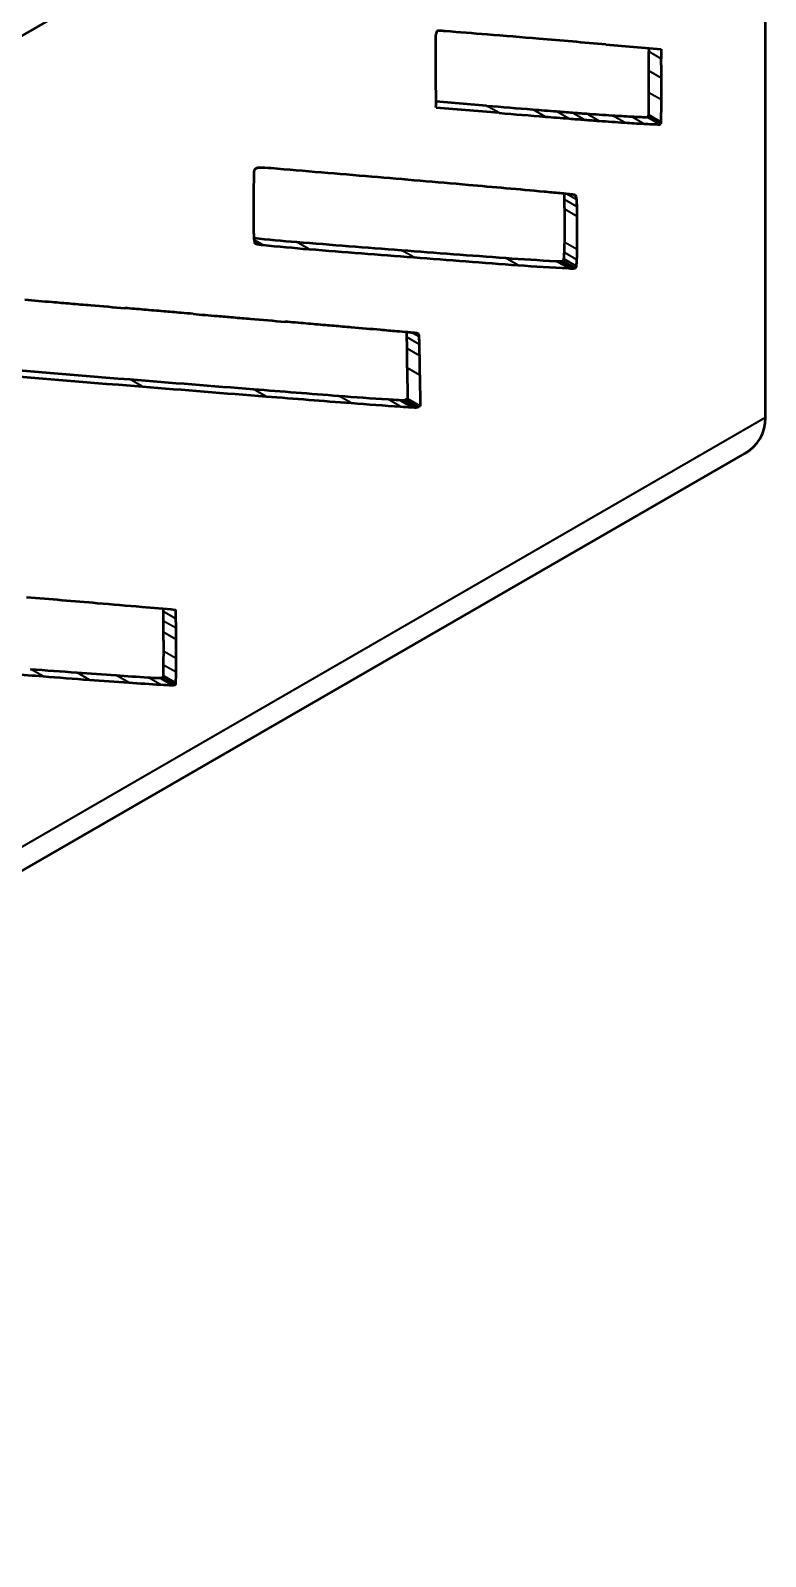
# Model space of a CAD drawing. Header units: inches. Extents: x -20.7 to 49, y -43 to 17.2.
# Drawn here: x -7.43 to -4.98, y -9.03 to -3.95 of the extents above; entities that cross this region are included whole.
import ezdxf

# ---------------------------------------------------------------- set-up
doc = ezdxf.new("R2010")
doc.units = ezdxf.units.IN
doc.header["$MEASUREMENT"] = 0
doc.layers.add('Visible (ANSI)', color=7, linetype='Continuous', lineweight=50)
doc.layers.add('Visible Narrow (ANSI)', color=7, linetype='Continuous', lineweight=35)

msp = doc.modelspace()

# ---------------------------------------------------------------- linework, layer by layer
at = {"layer": 'Visible (ANSI)'}
for p, q in [((-11.38175131753749, -6.22962722090262), (-4.980653739636701, -2.53395181119254)), ((-11.38175131753745, -6.229627220902652), (-4.980653739636677, -2.533951811192575)), ((-4.980653739636701, -5.23417672449683), (-4.980653739636701, -2.53395181119254)), ((-5.511606592203965, -3.991626799611117), (-5.328220311082604, -4.00723719347364)), ((-5.36957191063864, -4.003717220485651), (-5.369348391437435, -4.015033572806508)), ((-5.328220311082604, -4.00723719347364), (-5.327590116957913, -4.039142723818153)), ((-5.908957445637895, -4.195529873402482), (-6.077982403350241, -4.181877373145719)), ((-6.076858879863489, -4.202704370741053), (-6.077593626464309, -4.196121269862804)), ((-5.867199171158375, -4.219639024414128), (-6.076858879863489, -4.202704370741053)), ((-6.172665151612328, -5.068863064433092), (-6.171971903087087, -5.171793959813995)), ((-6.130906877132809, -5.092972215444736), (-6.130213628607567, -5.19590311082564)), ((-6.171971903087087, -5.171793959813995), (-6.177433451962819, -5.174110605113686)), ((-6.130213628607567, -5.19590311082564), (-6.171971903087087, -5.171793959813995)), ((-6.130213628607567, -5.19590311082564), (-6.135675177483299, -5.19821975612533)), ((-11.41040966640984, -9.026288738253491), (-5.049841114159563, -5.354012772412724))]:
    msp.add_line(p, q, dxfattribs=at)
for centre, major_axis, ratio, start_param, end_param in [((-5.470724023571939, -3.634183054968549), (0.4298734527863463, 0.7445626610509097), 0.5773502691896258, 2.319118973077192, 2.341886705974517), ((-6.06920863661901, -3.954084764770693), (0.006389898837387886, 0.01106762944157958), 0.5773502691896258, 1.855505407714952, 2.319118973077138), ((-6.072615021894255, -3.957642841702198), (-0.004376268899461148, -0.01441859724181895), 0.3691540994302723, 4.134517320260704, 4.545364322854162), ((-6.073499658546168, -3.949127145565205), (0.001196513904952602, 0.002072422875340547), 0.5773502691896258, 0.8100156430551415, 1.559799874962278), ((-6.074477774376042, -3.958373895427079), (0.006546366869820745, 0.01133864002351517), 0.5773502691896257, 0.5422188409449822, 0.6840725583350293), ((-6.07498807814182, -3.96104366664939), (0.008044933371118774, 0.01393423334228408), 0.5773502691896256, 0.4244280905810278, 0.5422188409449644), ((-6.075591139412988, -3.963236441087337), (0.009252324370716167, 0.01602549589818813), 0.5773502691896256, 0.318357070942886, 0.424428090581066), ((-6.304016279313852, -4.618197802992296), (0.3679915021496757, 0.63737997847683), 0.5773502691896257, 0.2678237457261021, 0.3183570709429011), ((-119.8719216548234, -300.5162021096698), (162.6739419647521, 281.7595325504615), 0.5773502691896258, 0.2671279959558532, 0.2678243220235847), ((-61.44502304444585, -148.4782195601248), (79.27492460555591, 137.3081971830149), 0.5773502691896257, 0.26535573348625, 0.2671279959558532), ((-4.543349935860133, -3.114084020981501), (1.085693069826351, 1.880475558364404), 0.577350269189626, 2.341887686654998, 2.3576797290523), ((38.13856090641693, 21.6015284850802), (31.26639494872224, 54.15498462069434), 0.5773502691896257, 2.3576797290523, 2.359067743244594), ((-160.0750112621184, -404.3123962872959), (219.6241967520549, 380.4002673460627), 0.5773502691896257, 0.2645273504228243, 0.2653557334862491), ((-8.504504927165677, -5.906749636654581), (-2.217453992061973, -3.840742977697239), 0.5773502691896257, 2.360756246458781, 2.378740069862202), ((-8.462746652686153, -5.930858787666227), (-2.217453992061973, -3.840742977697239), 0.5773502691896257, 2.360756246458781, 2.378740069862202), ((8.46160122243913, 4.36906691246322), (10.28152889008381, 17.80813041710995), 0.577350269189626, 2.359067743244593, 2.361739686377589), ((-10.18121677379433, -6.883631750558668), (-3.403080645102662, -5.894308579571271), 0.5773502691896256, 2.347713434184868, 2.360756246458775), ((-10.13945849931481, -6.907740901570315), (-3.403080645102663, -5.894308579571267), 0.5773502691896257, 2.347713434184868, 2.360756246458775), ((2.193768672467493, 0.7101980733541761), (5.849433847689806, 10.13151661971045), 0.5773502691896257, 2.361739641481027, 2.365814235422025), ((14.72765378967943, 8.085869770329452), (14.71263910379722, 25.48303844119787), 0.5773502691896258, 2.365814235422029, 2.3672147948716), ((-41.16284736045939, -24.46747165006121), (-25.31118962706631, -43.84026643408317), 0.5773502691896256, 2.345933626454887, 2.347713434184865), ((-6.035768084930079, -4.166125829072358), (0.02979110987931708, 0.05159971592483717), 0.5773502691896258, 2.367214794871629, 2.476683386373132), ((640.1146274466563, 1677.606317585387), (-922.5247237230024, -1597.859692726681), 0.5773502691896257, 0.267366309333668, 0.2675023093331959), ((45.72272167736325, 129.837070901574), (-73.52765594622231, -127.3536358603009), 0.577350269189626, 0.2675020587913624, 0.2683660587832115), ((12.0142330977574, 41.92430779787028), (-25.30715723878059, -43.83328213270249), 0.5773502691896255, 0.2683658180706754, 0.2700498179709525), ((-41.12108908597988, -24.49158080107286), (-25.31118962706632, -43.84026643408315), 0.5773502691896257, 2.345933626454888, 2.347713434184863), ((640.156385721136, 1677.582208434375), (-922.5247237230028, -1597.859692726681), 0.5773502691896257, 0.267366309333668, 0.2675023093331959), ((45.76447995184277, 129.8129617505623), (-73.52765594622234, -127.3536358603009), 0.5773502691896258, 0.2675020587913632, 0.2683660587832124), ((12.05599137223692, 41.90019864685863), (-25.30715723878059, -43.83328213270246), 0.5773502691896258, 0.2683658180706754, 0.2700498179709525), ((6.459260526356778, 27.39235356446926), (-17.33702988123273, -30.02861660663489), 0.5773502691896258, 0.270048312815427, 0.2722843125826353), ((6.501018800836301, 27.36824441345761), (-17.33702988123273, -30.02861660663489), 0.5773502691896257, 0.2700483128154261, 0.2722843125826344), ((3.815767120701794, 20.44870386815825), (-13.52917927159317, -23.43322588310707), 0.5773502691896256, 0.2722832024024084, 0.2774150404369919), ((3.857525395181316, 20.42459471714661), (-13.52917927159317, -23.43322588310707), 0.5773502691896256, 0.2722832024024084, 0.2774150404369919), ((-2.568053412881058, 3.52208612760437), (-4.248969641325447, -7.35943129859338), 0.5773502691896258, 0.2774150404369928, 0.2895791894230708), ((-2.526295138401537, 3.497976976592724), (-4.248969641325447, -7.35943129859338), 0.5773502691896258, 0.2774150404369928, 0.2895791894230708), ((9.303466462661905, 35.71980777155694), (-21.89351832351009, -37.92068609275966), 0.5773502691896257, 0.2895791894230699, 0.2915192514590652), ((9.345224737141427, 35.6956986205453), (-21.89351832351009, -37.92068609275966), 0.5773502691896257, 0.2895791894230699, 0.2915192514590652), ((-5.37274592728328, -4.230530409603622), (-0.001813922543183121, -0.003141806005787716), 0.5773502691896258, 0.2915192514596328, 1.570795549658138), ((-5.374862911559759, -4.229308164362328), (-0.003930908462546173, -0.006808533177031493), 0.5773502691896257, 1.570795549658206, 2.345933626454833), ((-5.330987652803758, -4.254639560615268), (-0.001813922543183121, -0.003141806005787716), 0.5773502691896258, 0.2915192514596328, 1.570795549658138), ((-5.333104637080236, -4.253417315373975), (-0.003930908462546173, -0.006808533177031493), 0.5773502691896257, 1.570795549658161, 2.345933626454833), ((-1.884858296610943, -1.828105607579214), (3.394739867867653, 5.879861929625616), 0.5773502691896257, 2.322940271994479, 2.329063307721071), ((-6.677062147828887, -4.410803706934664), (0.004265534391140498, 0.007388122286886693), 0.577350269189626, 1.663473472250764, 2.322940271994415), ((-6.679065535083771, -4.410040496768373), (0.002424614029213153, 0.004199554687341471), 0.5773502691896258, 0.9368474202740522, 1.663473472250536), ((-6.677281415239366, -4.422509009141363), (0.01078648336959875, 0.01868273723114178), 0.5773502691896256, 0.6967411203385012, 0.9368474202743196), ((-6.677840550980132, -4.430095117013796), (0.01525185998445131, 0.02641699640299634), 0.5773502691896257, 0.4902645890702102, 0.6967411203384941), ((-6.679456445609042, -4.43716555397523), (0.01918014160260521, 0.03322097975207775), 0.5773502691896257, 0.3163884500437382, 0.4902645890702244), ((-7.083861933907886, -5.592196727546536), (0.6518258649361495, 1.128995515756939), 0.5773502691896258, 0.265475082851613, 0.3163884500437346), ((-510.8881207943708, -1312.680321149105), (717.7086104906015, 1243.107778399383), 0.5773502691896257, 0.2650949907010425, 0.2654750828515153), ((-4.734843226262067, -3.384237817504941), (1.378754258774262, 2.388072427348661), 0.577350269189626, 2.329063307721075, 2.347465348601236), ((-117.0954749465035, -291.7100967410885), (157.6014977492329, 272.9738014506235), 0.577350269189626, 0.2634314109052411, 0.2650949907010425), ((-48.82401009560109, -115.2345176075835), (60.777233489126, 105.2692563466429), 0.5773502691896257, 0.2600433526081289, 0.2634313517978324), ((-1.59394509665135, -1.602499063465614), (3.599789243814404, 6.235017866825638), 0.5773502691896256, 2.347465348601236, 2.356452956753451), ((-28.43125847136083, -62.8401339850247), (32.02492421282697, 55.46879584515899), 0.5773502691896258, 0.2586710713426559, 0.2600431660027898), ((-5.66809577387394, -4.48921310722907), (0.07624777204828048, -0.007057237528346444), 0.03191685188846342, 0.8624303209399091, 1.515127425139935), ((-6.409328411533552, -4.97347266770975), (-0.5375702357573833, -0.9310989609684395), 0.5773502691896257, 2.386810234523391, 2.409399722777668), ((-6.903818055077492, -5.276453461187704), (-0.8873911582632562, -1.537006572299143), 0.5773502691896258, 2.364150863265548, 2.386810506804778), ((-5.632150790772434, -4.526407868146762), (0.01892942969248237, 0.03278673398568237), 0.5773502691896257, 0.03596573192698482, 0.242397133576433), ((-5.619419193778779, -4.503258675009652), (0.005714089452378564, 0.009897093250513096), 0.5773502691896257, 6.103799605207541, 6.319151039106627), ((-5.632634414696211, -4.529448710244892), (-0.01715210444985009, -0.03733341809762541), 0.4412534076851836, 2.769500097387912, 2.959081660325207), ((-5.624812091629847, -4.512211983886885), (-0.01079331167008849, -0.01869456419451678), 0.5773502691896258, 2.602867800068953, 2.741449034775171), ((-5.659087623607852, -4.541966758185375), (-0.03578630838981124, -0.06198370434647293), 0.577350269189626, 2.413061769890465, 2.602867800068896), ((-6.367570137054029, -4.997581818721397), (-0.5375702357573833, -0.931098960968439), 0.5773502691896258, 2.38681023452339, 2.413061769890424), ((-1.103038490483804, -1.318927490442882), (3.946912645560358, 6.836253235145687), 0.577350269189626, 2.356452956753452, 2.363649357713538), ((-5.669722192695882, -4.644022998551257), (-0.002798913774227199, -0.4002566221702818), 0.05199400112286027, 1.555010559654576, 1.833046969763364), ((-6.862059780597972, -5.30056261219935), (-0.8873911582632562, -1.537006572299143), 0.5773502691896258, 2.364150863265548, 2.386810506804778), ((-5.627963918216361, -4.668132149562904), (-0.002798913774227199, -0.4002566221702818), 0.05199400112286027, 1.555010559654574, 1.833046969763362), ((-5.678078258854569, -3.999711534493524), (0.7117811039311637, 1.232841035876069), 0.5773502691896258, 2.363649106568676, 2.389224758034777), ((-6.18324905475395, -4.310646537819034), (0.3543764571846489, 0.6137980288499841), 0.5773502691896258, 2.389224326466362, 2.424035361135807), ((-1.574444136658833, 8.294785383380798), (-7.099889679964909, -12.29736965383315), 0.5773502691896258, 0.2515807581527154, 0.2679566645285503), ((-6.629287894080355, -4.603161733915664), (0.03825218557742937, 0.0662547289206519), 0.5773502691896258, 2.424035361135854, 2.602868619580583), ((-6.668152266328095, -4.636900144327535), (-0.00991309723502969, -0.01716998807144197), 0.5773502691896256, 5.74446127316993, 6.100724760132428), ((-6.664259771604307, -4.631558422617876), (-0.01325472459797807, -0.02295785644403097), 0.5773502691896256, 6.100724760132422, 6.387276641935202), ((-6.635014635945885, -4.573025573659297), (-0.04608919588233688, -0.07982882894820177), 0.5773502691896257, 0.1040913347556174, 0.2331738361025497), ((-6.117879128186282, -3.305346777525052), (-0.7431582250666684, -1.287187803878176), 0.5773502691896256, 0.2331738361025604, 0.2501606629273656), ((-1.532685862179311, 8.270676232369153), (-7.099889679964909, -12.29736965383315), 0.5773502691896257, 0.2501606629273647, 0.2679566645285494), ((89.36597690405665, 245.2943085705097), (-137.0979220676843, -237.4605666333476), 0.5773502691896258, 0.2679566980675521, 0.2700206978843811), ((89.40773517853619, 245.270199419498), (-137.0979220676843, -237.4605666333476), 0.5773502691896256, 0.2679566980675521, 0.2700206978843811), ((-6.201957476989127, -4.963972302834974), (-0.3910457308372922, -0.677311073893), 0.5773502691896258, 2.294855193872451, 2.34712936500293), ((-6.160199202509605, -4.988081453846619), (-0.3910457308372922, -0.677311073893), 0.5773502691896258, 2.294855193872451, 2.34712936500293), ((84.2485847189324, 231.9082910462976), (-129.7562707942859, -224.7444536163687), 0.577350269189626, 0.2700216907776936, 0.2721976722796056), ((84.29034299341194, 231.884181895286), (-129.7562707942859, -224.7444536163687), 0.577350269189626, 0.2700216907776936, 0.2721976722796056), ((0.06060237079984478, 10.80871487542493), (-8.506211889405238, -14.73319117239633), 0.5773502691896257, 0.2721976722796056, 0.2881018642208986), ((-5.437243102469722, -4.061119216600233), (-0.357055388654169, -0.6184380742652724), 0.5773502691896257, 0.2881018642209021, 0.3065894342246569), ((-5.537332492967875, -4.341548503521147), (-0.2034402878094917, -0.352368914792475), 0.5773502691896256, 0.3065894342246551, 0.3347606574253863), ((-5.41640090320271, -3.983122222063392), (-0.3997750632179761, -0.6924307210925943), 0.5773502691896256, 0.3347606574253872, 0.346941114033652), ((-5.655521570347259, -4.710034534126081), (-0.001502434460834146, -0.002602292821207093), 0.5773502691896257, 0.3469411140335659, 0.9756337837622198), ((-5.655940180272074, -4.707766047286426), (-0.003067834502263476, -0.005313645227132384), 0.5773502691896257, 0.9756337837623654, 2.231207780254394), ((-5.929872134876166, -4.826179107381537), (-0.1982898407946692, -0.3434480788810632), 0.577350269189626, 2.231207780254465, 2.294854399629335), ((-5.888113860396643, -4.850288258393184), (-0.1982898407946692, -0.3434480788810632), 0.577350269189626, 2.231207780254465, 2.294854399629335), ((0.1023606452793673, 10.78460572441328), (-8.506211889405241, -14.73319117239633), 0.5773502691896257, 0.2721976722796065, 0.2881018642208995), ((-5.395484827990201, -4.085228367611879), (-0.357055388654169, -0.6184380742652724), 0.5773502691896257, 0.2881018642209021, 0.3065894342246569), ((-5.495574218488352, -4.365657654532792), (-0.2034402878094917, -0.352368914792475), 0.5773502691896256, 0.3065894342246551, 0.3347606574253863), ((-5.374642628723188, -4.007231373075038), (-0.3997750632179761, -0.6924307210925943), 0.5773502691896256, 0.3347606574253872, 0.346941114033652), ((-5.613763295867738, -4.734143685137727), (-0.001502434460834146, -0.002602292821207093), 0.5773502691896257, 0.3469411140335659, 0.9756337837622198), ((-5.614181905792551, -4.731875198298072), (-0.003067834502263476, -0.005313645227132384), 0.5773502691896257, 0.9756337837623654, 2.231207780254394), ((2561.202785396607, 6649.697346679759), (-3650.786665342318, -6323.347991967851), 0.5773502691896258, 0.2646703355761817, 0.2646903998519411), ((679.796128154083, 1775.404443785075), (-976.6744023174997, -1691.649687265875), 0.5773502691896257, 0.2646903998519418, 0.264742159590615), ((875.0797461498765, 2281.39064064292), (-1254.265343959935, -2172.451301911462), 0.5773502691896257, 0.26474312976202, 0.2647871297620152), ((5455.837601529869, 14151.14024593533), (-7766.157275320524, -13451.37898042582), 0.5773502691896257, 0.2647867220619082, 0.264798722061887), ((-330.1979693174258, -842.0721334452006), (459.2994756755236, 795.5300277597523), 0.5773502691896258, 0.2646849627164194, 0.2647969627167495), ((-367.1611607032488, -937.8338450580572), (511.8358525776704, 886.5257017998589), 0.5773502691896257, 0.2645806667052719, 0.2646846667052483), ((-329.7383070852666, -840.9007964296873), (458.6565216611004, 794.4163987398414), 0.5773502691896257, 0.2644776138316862, 0.264581877264054), ((-75.3316882129138, -182.0440947277621), (97.19317182624579, 168.3435117518296), 0.5773502691896258, 0.2641508569751378, 0.2644776138316862), ((1436.198071841808, 3730.182285810443), (-2049.18100657006, -3549.285617284477), 0.5773502691896257, 0.2641509907538397, 0.2641830213707548), ((270.6321267523244, 713.2250246594626), (-393.9835374973977, -682.3995042912105), 0.5773502691896257, 0.2641830213707559, 0.2642908621265049), ((393.3675963539092, 1030.975375767703), (-568.310281392808, -984.3422818361084), 0.5773502691896258, 0.2642906138282646, 0.2643746655229606), ((5524.922284935618, 14318.10114661444), (-7857.964242743424, -13610.3933124911), 0.5773502691896258, 0.264374665522961, 0.2643866617843487), ((-401.1395165640156, -1026.571416592876), (560.5062449186964, 970.8252941588269), 0.5773502691896257, 0.2642864298400696, 0.2643864298400915), ((-345.6956337929512, -883.0309479130135), (481.7559504071191, 834.4257829537626), 0.5773502691896258, 0.2641728393767666, 0.2642848393736541), ((-317.564823358873, -810.216881041312), (441.8078695383173, 765.2336772241275), 0.5773502691896256, 0.2640678335349822, 0.2641718335365715), ((-34.38768802566492, -77.39138977495108), (39.75412898457052, 68.85617121192271), 0.5773502691896257, 0.2634583996664261, 0.2640668540841977), ((-922.6977508558723, -2373.70399824965), (1299.636261864892, 2251.036036908882), 0.577350269189626, 0.2633982119745868, 0.2634583996664244), ((-121.4289731958531, -302.6201704897637), (163.3229086521424, 282.8835758254409), 0.5773502691896258, 0.2631226266590447, 0.2633982119745877), ((-59.05482265731631, -141.4780438685516), (74.9098262334551, 129.7476250225001), 0.5773502691896258, 0.2627372200303304, 0.2631226266590456), ((-7.188955128979398, -5.589179046305012), (-0.7180668120186802, -1.243728201645192), 0.5773502691896258, 2.387786946247619, 2.401944659654285), ((-7.908323969082564, -6.030758024116995), (-1.226991350443307, -2.125211359415064), 0.5773502691896258, 2.368472905328614, 2.387786946247616), ((-10.17632241935541, -15.28894662977781), (5.672684640734307, 9.825378013067423), 0.5773502691896256, 0.260176633131878, 0.2627365824627148), ((-6.599947112375729, -6.09810524840508), (0.6290955138590154, 1.089625392817465), 0.5773502691896257, 0.2470361526844815, 0.260176633131878), ((-6.180867187431998, -5.045855381567539), (0.05114213817953109, 0.08858078173465593), 0.5773502691896256, 0.1645049912271839, 0.2470361526844682), ((-6.151515428171463, -4.981524163958869), (0.01546632414017775, 0.02678845921711687), 0.5773502691896256, 6.281242048125139, 6.447690298406812), ((-6.139865723175077, -4.961398462811887), (0.003839191707551108, 0.006649675097475631), 0.5773502691896257, 5.812439088085387, 6.281242048125178), ((-6.165795666752231, -4.986113958531695), (-0.02312109180370264, -0.04004690573047177), 0.5773502691896257, 2.409585889815387, 2.670846430851061), ((-7.147196854499876, -5.613288197316657), (-0.7180668120186801, -1.243728201645193), 0.577350269189626, 2.387786946247621, 2.409585889815315), ((-18.55363225129027, -12.32776524870268), (-8.754928471418694, -15.16398092912643), 0.5773502691896257, 2.363940914693631, 2.368472905328607), ((-7.866565694603042, -6.054867175128641), (-1.226991350443307, -2.125211359415064), 0.5773502691896258, 2.368472905328614, 2.387786946247616), ((-18.51187397681075, -12.35187439971432), (-8.754928471418694, -15.16398092912643), 0.5773502691896257, 2.363940914693631, 2.368472905328607), ((1184.471088033738, 3098.471433763133), (-1702.391024570933, -2948.627748906094), 0.5773502691896258, 0.2673393388359564, 0.2676433388353709), ((1184.512846308218, 3098.447324612121), (-1702.391024570933, -2948.627748906094), 0.5773502691896258, 0.2673393388359564, 0.2676433388353709), ((216.1745589262445, 576.4302260322238), (-318.9876060447024, -552.5027406541899), 0.5773502691896257, 0.2676452250251655, 0.2686959116444259), ((216.216317200724, 576.4061168812121), (-318.9876060447024, -552.5027406541899), 0.5773502691896257, 0.2676452250251655, 0.2686959116444259), ((104.08535575277, 283.923411413778), (-158.5492779033268, -274.6154048319194), 0.5773502691896258, 0.2686959116444259, 0.2701464697163694), ((104.1271140272495, 283.8993022627664), (-158.5492779033268, -274.6154048319194), 0.5773502691896258, 0.2686959116444259, 0.2701464697163694), ((7.61939898213967, 31.5231026904877), (-20.11965843187841, -34.84827063494494), 0.5773502691896257, 0.2701464697163702, 0.2767736724499024), ((4.777485074975348, 23.99668994403267), (-15.99309924775705, -27.7008604676068), 0.5773502691896257, 0.2767736724499024, 0.2785834951697179), ((-5.990091338839779, -4.614931230971083), (-0.3072567323760714, -0.5321842714429487), 0.5773502691896261, 0.278583495169717, 0.3094873687498323), ((-6.154782493731642, -5.078971841160822), (-0.05307210994620905, -0.09192359089171558), 0.5773502691896257, 0.3094873687498279, 0.4065918613467554), ((-6.174616225461737, -5.147961388287263), (-0.01514857289604523, -0.02623809791811115), 0.5773502691896257, 0.4065918613467403, 0.6535133565041233), ((7.66115725661919, 31.49899353947606), (-20.1196584318784, -34.84827063494495), 0.5773502691896258, 0.2701464697163702, 0.2767736724499024), ((4.819243349454871, 23.97258079302102), (-15.99309924775705, -27.70086046760679), 0.5773502691896258, 0.2767736724499024, 0.2785834951697179), ((-5.948333064360259, -4.639040381982729), (-0.3072567323760714, -0.5321842714429487), 0.5773502691896258, 0.2785834951697179, 0.3094873687498323), ((-6.113024219252121, -5.103080992172467), (-0.05307210994620905, -0.09192359089171558), 0.5773502691896257, 0.3094873687498279, 0.4065918613467554), ((-6.132857950982215, -5.172070539298909), (-0.01514857289604523, -0.02623809791811115), 0.5773502691896257, 0.4065918613467403, 0.6535133565041233), ((-5.216874212077645, -5.177685469755546), (0.2182392596483354, -0.1260004953057122), 0.7174389352142982, 5.890486225480863, 6.675884388878313), ((-1215.678819443839, -3136.249051431334), (1717.392231810548, 2974.610602019975), 0.5773502691896257, 0.2646043120049502, 0.2647163120053326), ((-204.0322489872036, -515.7111473225773), (279.7176466248975, 484.4851757279193), 0.577350269189626, 0.2641754563097756, 0.2646042595142859), ((-5386.02175791428, -13928.61853800987), (7638.46294002694, 13230.2059038586), 0.577350269189626, 0.2641634857230883, 0.2641754563097738), ((-65.28066338860211, -40.63371200362167), (-41.22714095103151, -71.40750277798018), 0.5773502691896256, 2.372481246591883, 2.372610192349077), ((-12.03479282809421, -8.890739427078177), (-3.571630626200258, -6.186245710447036), 0.5773502691896257, 2.367022196070216, 2.372480028422768), ((-6.946983498258415, -5.881379245097647), (0.003637237510351773, 0.006299880167124598), 0.5773502691896256, 0.008555226693054863, 0.2641634858426194), ((-6.944113620515686, -5.876351278883305), (0.0007424889049213282, 0.001286028507379917), 0.5773502691896258, 5.514497900173168, 6.291740533873376), ((-65.2389051141226, -40.65782115463331), (-41.2271409510315, -71.40750277798021), 0.5773502691896257, 2.372481246591885, 2.372905246583297), ((-16.81046971933326, -11.7076892308567), (-6.948742103763722, -12.03557437241016), 0.5773502691896256, 2.363707140392243, 2.367022196070213), ((-11.99303455361469, -8.914848578089824), (-3.571630626200257, -6.186245710447035), 0.5773502691896258, 2.367022196070216, 2.372480028422768), ((-16.76871144485374, -11.73179838186835), (-6.948742103763722, -12.03557437241016), 0.5773502691896257, 2.363707140392243, 2.367022196070213), ((-14.52548765065245, -10.36863064158125), (-5.332970185322267, -9.236975316226896), 0.5773502691896258, 2.356394999087499, 2.363706990942999), ((-14.48372937617293, -10.39273979259289), (-5.332970185322269, -9.236975316226895), 0.577350269189626, 2.356394999087499, 2.363706990942999), ((-8.98584575568139, -7.169033437500143), (-1.415851757192998, -2.452327179443608), 0.5773502691896258, 2.336784461155711, 2.356394616711976), ((-8.94408748120187, -7.193142588511789), (-1.415851757192998, -2.452327179443608), 0.5773502691896258, 2.336784461155711, 2.356394616711976), ((84.34275403579632, 233.6076942865957), (-131.4704634576329, -227.7135224032477), 0.5773502691896256, 0.268206521239688, 0.2694585211985636), ((29.61781029943295, 90.73355623254456), (-53.09473700205138, -91.96278210206026), 0.5773502691896258, 0.2694584969671823, 0.2718184966938315), ((29.65956857391248, 90.70944708153291), (-53.09473700205142, -91.96278210206029), 0.5773502691896258, 0.2694584969671823, 0.2718184966938315), ((11.90398425935516, 44.24458350278396), (-27.59990262527764, -47.80443363093451), 0.5773502691896257, 0.2718184583826702, 0.2756608861467829), ((13.82420376586065, 49.3196334739576), (-30.38257701017282, -52.62416704649342), 0.5773502691896258, 0.2756608861467829, 0.278493570721694), ((-6.99017323165024, -6.096587768188396), (-0.003936220894505941, -0.006817734579097564), 0.5773502691896257, 1.57079719719075, 2.329337607822325), ((-11.06085531560232, -8.32052821010966), (-2.883381524713172, -4.994163298407943), 0.5773502691896256, 2.329337607822236, 2.336784461155705), ((-11.0190970411228, -8.34463736112131), (-2.883381524713175, -4.994163298407942), 0.5773502691896258, 2.329337607822238, 2.336784461155705), ((11.94574253383469, 44.22047435177231), (-27.59990262527764, -47.8044336309345), 0.5773502691896257, 0.2718184583826702, 0.2756608861467829), ((13.86596204034018, 49.29552432294595), (-30.38257701017282, -52.62416704649342), 0.5773502691896258, 0.2756608861467829, 0.278493570721694), ((-6.540967083736164, -4.785757138951571), (-0.7200866847984699, -1.247226723924785), 0.5773502691896257, 0.2784935707216949, 0.3202925616815202), ((-6.93405245516491, -5.917197597765136), (-0.1003705643541514, -0.1738469170457519), 0.5773502691896258, 0.3202925616815175, 0.3544078546027913), ((-6.499208809256642, -4.809866289963217), (-0.7200866847984699, -1.247226723924785), 0.5773502691896257, 0.2784935707216949, 0.3202925616815202), ((-6.969640737302464, -6.027113805587778), (-0.04013486008158962, -0.06951561681598117), 0.5773502691896258, 0.3544078546027958, 0.4219884986723201), ((-6.969328676134222, -6.025986130759074), (-0.04075562904471541, -0.07059082019987689), 0.5773502691896257, 0.4219884986723024, 0.4731152460762269), ((-6.986794449206349, -6.098538501111129), (-0.0005574419272293259, -0.0009655177402303048), 0.5773502691896258, 0.4731145466475581, 1.570796234659009), ((-6.892294180685387, -5.941306748776782), (-0.1003705643541514, -0.1738469170457519), 0.5773502691896258, 0.3202925616815202, 0.3544078546027913), ((-6.927882462822944, -6.051222956599424), (-0.04013486008158962, -0.06951561681598117), 0.5773502691896258, 0.3544078546027958, 0.4219884986723201), ((-6.927570401654701, -6.05009528177072), (-0.04075562904471541, -0.07059082019987689), 0.5773502691896257, 0.4219884986723024, 0.4731152460762269), ((-6.945036174726827, -6.122647652122775), (-0.0005574419272293258, -0.0009655177402303049), 0.5773502691896258, 0.4731145466475581, 1.570796234659009), ((-6.948414957170718, -6.120696919200042), (-0.003936220894505941, -0.006817734579097564), 0.5773502691896257, 1.57079719719075, 2.329337607822325)]:
    msp.add_ellipse(centre, major_axis=major_axis, ratio=ratio, start_param=start_param, end_param=end_param, dxfattribs=at)
at = {"layer": 'Visible Narrow (ANSI)'}
for p, q in [((-5.327590116957913, -4.039142723818153), (-5.369348391437435, -4.015033572806508)), ((-5.326825772125615, -4.10381556315658), (-5.368584046605135, -4.079706412144936)), ((-5.326948780199106, -4.176367542152836), (-5.368707054678626, -4.152258391141191)), ((-5.867199171158375, -4.219639024414128), (-5.908957445637895, -4.195529873402482)), ((-5.713041096621327, -4.232074788152584), (-5.754799371100846, -4.207965637140939)), ((-5.634961526959729, -4.238313711067915), (-5.676719801439249, -4.21420456005627)), ((-5.582544456233075, -4.242400080179116), (-5.624302730712595, -4.218290929167471)), ((-5.534811828701892, -4.24597870156318), (-5.576570103181412, -4.221869550551536)), ((-5.449145022567306, -4.251921762263166), (-5.490903297046826, -4.227812611251522)), ((-5.385066334884205, -4.255530593884905), (-5.426824609363725, -4.23142144287326)), ((-5.332203707614937, -4.257949801681734), (-5.373961982094457, -4.233840650670089)), ((-5.329173731670245, -4.255686831725475), (-5.370932006149765, -4.23157768071383)), ((-5.327545785665636, -4.250273775846564), (-5.369304060145156, -4.226164624834919)), ((-5.607687286197828, -4.531991462794603), (-5.649445560677348, -4.507882311782957)), ((-5.608559951569193, -4.509473128607052), (-5.643787839925757, -4.489134297781407)), ((-5.610010085163609, -4.499362282185667), (-5.623994105731909, -4.491288604146206)), ((-5.6106668557504, -4.497421688754952), (-5.620604845124667, -4.491683987914515)), ((-5.612777258187598, -4.494109025786269), (-5.61526706300929, -4.492671536302236)), ((-5.60713889117334, -4.564504210917203), (-5.64889716565286, -4.540395059905558)), ((-6.653928843882114, -4.658686426116585), (-6.682964425620498, -4.641922725183852)), ((-6.66920688766985, -4.65684266193145), (-6.681419003239395, -4.649791993719999)), ((-6.676065541693565, -4.655187150675255), (-6.678819965316485, -4.6535968834551)), ((-6.499430243696581, -4.673138644975283), (-6.541188518176101, -4.649029493963638)), ((-5.607199749007822, -4.674595753580745), (-5.648958023487341, -4.6504866025691)), ((-6.151434602965674, -4.700384370157353), (-6.193192877445194, -4.676275219145709)), ((-5.803787548454244, -4.726478233353456), (-5.845545822933764, -4.702369082341811)), ((-5.636372992554795, -4.736750324571823), (-5.678131267034314, -4.712641173560178)), ((-5.628127686851186, -4.737044416175315), (-5.669885961330706, -4.712935265163669)), ((-5.620882419116533, -4.737055669514135), (-5.662640693596053, -4.71294651850249)), ((-5.614665349146114, -4.736885872343946), (-5.656423623625634, -4.7127767213323)), ((-5.613361523822403, -4.736320925913346), (-5.655119798301923, -4.712211774901701)), ((-5.609877176435529, -4.730014385174669), (-5.651635450915049, -4.705905234163024)), ((-5.608217075821852, -4.708539607702948), (-5.649975350301371, -4.684430456691302)), ((-6.132203764801029, -4.990242568913891), (-6.173962039280549, -4.966133417902246)), ((-6.133144099446225, -4.965247648070751), (-6.157094236023209, -4.951420030270902)), ((-6.134702848993185, -4.956477395586576), (-6.14017262524511, -4.953319418795121)), ((-6.131468685272412, -5.028507194424908), (-6.173226959751932, -5.004398043413263)), ((-6.130906877132809, -5.092972215444736), (-6.172665151612328, -5.068863064433092)), ((-7.054298537239416, -5.130676768167959), (-7.096056811718936, -5.106567617156315)), ((-6.642316380969945, -5.163447123210452), (-6.684074655449465, -5.139337972198808)), ((-6.359412242449588, -5.185409834613719), (-6.401170516929108, -5.161300683602073)), ((-6.195020385247955, -5.197161033676563), (-6.236778659727475, -5.173051882664918)), ((-6.159250032400927, -5.199489284970522), (-6.201008306880446, -5.175380133958877)), ((-6.14741067031369, -5.199969679019956), (-6.189168944793209, -5.175860528008312)), ((-6.140780543500674, -5.199628443043585), (-6.182538817980194, -5.17551929203194)), ((-6.135675177483299, -5.19821975612533), (-6.177433451962819, -5.174110605113686)), ((-4.980653739636701, -5.23417672449683), (-11.38175131753749, -8.92985213420691)), ((-6.942655883846479, -5.904030730929676), (-6.984414158325999, -5.87992157991803)), ((-6.943063729244225, -5.875724863371803), (-6.944810596058606, -5.874716309346282)), ((-6.942282169844072, -5.935644527979732), (-6.984040444323592, -5.911535376968088)), ((-6.941983436639256, -5.973087215468587), (-6.983741711118776, -5.948978064456941)), ((-6.941770763966979, -6.036641785046412), (-6.983529038446499, -6.012532634034767)), ((-7.384930914681197, -6.095331392395728), (-7.426689189160717, -6.071222241384083)), ((-7.23068888577858, -6.107019304887288), (-7.272447160258102, -6.082910153875643)), ((-7.099917886975164, -6.116311646988888), (-7.141676161454684, -6.092202495977243)), ((-6.94285030766948, -6.11765677781447), (-6.984608582149, -6.093547626802825)), ((-6.942147897674672, -6.082196880098043), (-6.983906172154192, -6.058087729086398)), ((-6.993593744627326, -6.1233288795441), (-7.035352019106845, -6.099219728532455)), ((-6.955959138345762, -6.124557294691984), (-6.997717412825282, -6.10044814368034)), ((-6.951594823148215, -6.124459779759458), (-6.993353097627734, -6.100350628747814)), ((-6.94805829642458, -6.1241310336563), (-6.989816570904099, -6.100021882644655)), ((-6.945278379072023, -6.123653760617588), (-6.987036653551542, -6.099544609605944)), ((-6.944478732850961, -6.122969491458476), (-6.98623700733048, -6.098860340446831))]:
    msp.add_line(p, q, dxfattribs=at)

doc.saveas('drawing.dxf')
